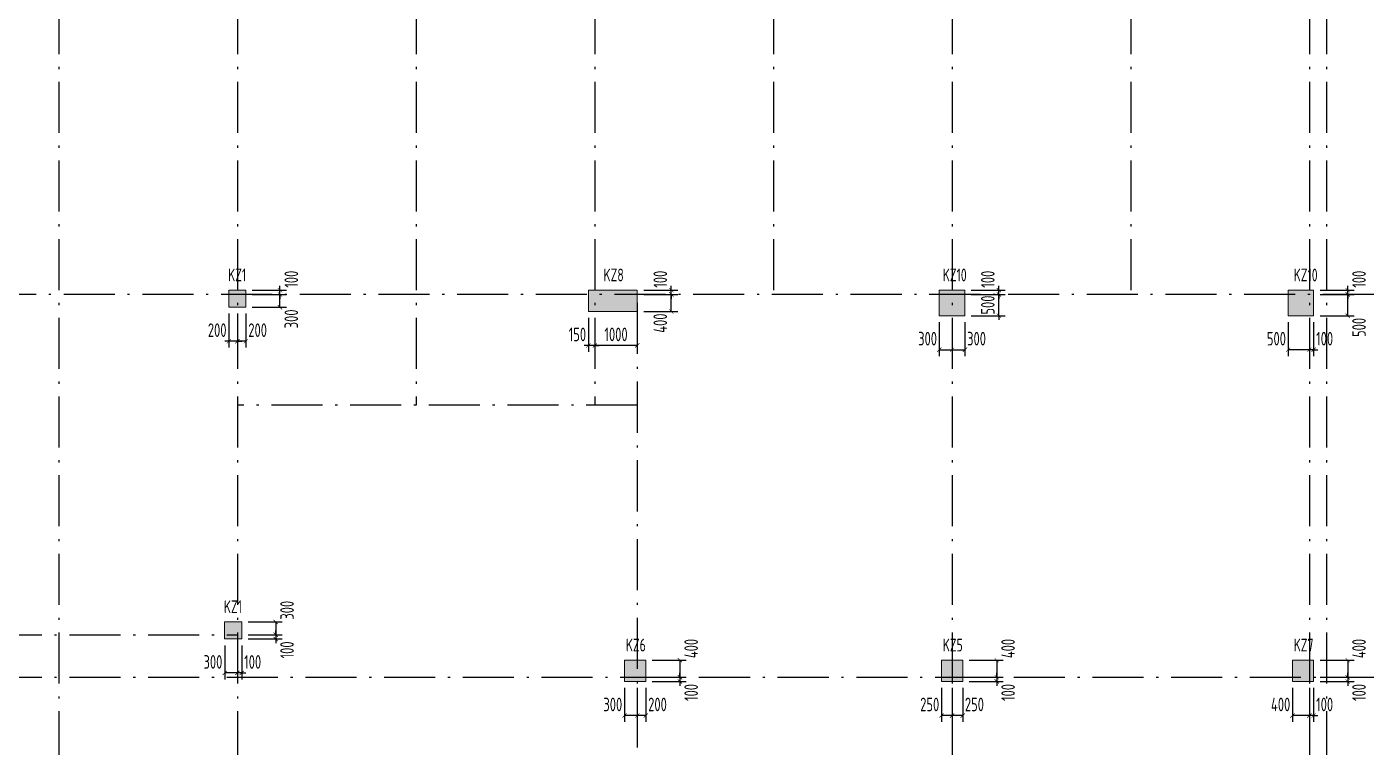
# Model space of a CAD drawing. Extents: x 169490 to 7584583, y -2399407 to 1374371.
# Drawn here: x 1527880 to 1559412, y 819385 to 836321 of the extents above; entities that cross this region are included whole.
import ezdxf

# ---------------------------------------------------------------- set-up
doc = ezdxf.new("R2010")
doc.units = 0
doc.header["$LTSCALE"] = 100
doc.linetypes.add('D3轴线点划线', pattern=[18.5, 12, -3, 0.5, -3])
doc.layers.get('0').update_dxf_attribs({"linetype": 'CONTINUOUS'})
doc.layers.get('DEFPOINTS').update_dxf_attribs({"linetype": 'CONTINUOUS'})
for name, color, linetype in [('C-DOTE', 8, 'D3轴线点划线'), ('S-COLU-DIM', 151, 'CONTINUOUS'), ('S-COLU-HATCH', 251, 'CONTINUOUS'), ('S-COLU-TEXT', 7, 'CONTINUOUS')]:
    doc.layers.add(name, color=color, linetype=linetype)
doc.layers.add('S-COLU-LINE1', color=6, linetype='CONTINUOUS', lineweight=18)
doc.styles.add('TSSD_Dimension', font='Tssdeng.shx', dxfattribs={"width": 0.7, "bigfont": 'tssdchn.shx'})
doc.dimstyles.new('TSSD_100_100$0', dxfattribs={"dimtxt": 320, "dimasz": 100, "dimexe": 150, "dimexo": 150, "dimgap": 100, "dimtad": 1, "dimdec": 0, "dimzin": 0, "dimdsep": 46, "dimtxsty": 'TSSD_Dimension', "dimblk": 'ARCHTICK', "dimcen": 0, "dimclrt": 7, "dimadec": 1, "dimazin": 0, "dimtfac": 1, "dimtdec": 0, "dimtix": 1, "dimtmove": 2, "dimatfit": 3, "dimldrblk": '_TSDBK', "dimfxl": 1, "dimtolj": 1, "dimtzin": 0, "dimarcsym": 0})

# ---------------------------------------------------------------- blocks, each defined once
blk = doc.blocks.new('_ARCHTICK')
at = {"const_width": 0.15}
blk.add_lwpolyline([(-0.5, -0.5), (0.5, 0.5)], dxfattribs=at)
blk = doc.blocks.new('*D1862')
at = {"layer": 'DEFPOINTS', "color": 0, "ltscale": 10, "transparency": 16777216}
for p in [(1541231, 829629), (1542231, 829629), (1541231, 828829)]:
    blk.add_point(p, dxfattribs=at)
at = {"layer": 'S-COLU-DIM', "color": 0, "lineweight": -2, "ltscale": 10, "transparency": 16777216}
for p, q in [((1541231, 829479), (1541231, 828679)), ((1542231, 829479), (1542231, 828679)), ((1542231, 828829), (1541231, 828829))]:
    blk.add_line(p, q, dxfattribs=at)
at = {"layer": 'S-COLU-DIM', "color": 0, "lineweight": -2, "ltscale": 10, "transparency": 16777216, "xscale": 100, "yscale": 100, "zscale": 100, "rotation": 180}
blk.add_blockref('_ARCHTICK', (1541231, 828829), dxfattribs=at)
at = {"layer": 'S-COLU-DIM', "color": 0, "lineweight": -2, "ltscale": 10, "transparency": 16777216, "xscale": 100, "yscale": 100, "zscale": 100}
blk.add_blockref('_ARCHTICK', (1542231, 828829), dxfattribs=at)
at = {"layer": 'S-COLU-DIM', "color": 7, "ltscale": 10, "transparency": 16777216, "insert": (1541731, 829089), "char_height": 320, "attachment_point": 5, "style": 'TSSD_Dimension'}
blk.add_mtext('\\A1;1000', dxfattribs=at)
blk = doc.blocks.new('_TSDBK')
blk.add_line((-1, 0), (0, 0))
at = {"const_width": 0.5}
blk.add_lwpolyline([(-0.7, -0.7), (0.7, 0.7)], dxfattribs=at)
blk = doc.blocks.new('*D1863')
at = {"layer": 'DEFPOINTS', "color": 0, "ltscale": 10, "transparency": 16777216}
for p in [(1541081, 829629), (1541231, 829629), (1541081, 828829)]:
    blk.add_point(p, dxfattribs=at)
at = {"layer": 'S-COLU-DIM', "color": 0, "lineweight": -2, "ltscale": 10, "transparency": 16777216}
for p, q in [((1541081, 829479), (1541081, 828679)), ((1541231, 829479), (1541231, 828679)), ((1541081, 828829), (1540981, 828829)), ((1541231, 828829), (1541081, 828829)), ((1541231, 828829), (1541331, 828829))]:
    blk.add_line(p, q, dxfattribs=at)
at = {"layer": 'S-COLU-DIM', "color": 0, "lineweight": -2, "ltscale": 10, "transparency": 16777216, "xscale": 100, "yscale": 100, "zscale": 100}
blk.add_blockref('_ARCHTICK', (1541081, 828829), dxfattribs=at)
at = {"layer": 'S-COLU-DIM', "color": 0, "lineweight": -2, "ltscale": 10, "transparency": 16777216, "xscale": 100, "yscale": 100, "zscale": 100, "rotation": 180}
blk.add_blockref('_ARCHTICK', (1541231, 828829), dxfattribs=at)
at = {"layer": 'S-COLU-DIM', "color": 7, "ltscale": 10, "transparency": 16777216, "insert": (1540823, 829089), "char_height": 320, "attachment_point": 5, "style": 'TSSD_Dimension'}
blk.add_mtext('\\A1;150', dxfattribs=at)
blk = doc.blocks.new('*D1864')
at = {"layer": 'DEFPOINTS', "color": 0, "ltscale": 10, "transparency": 16777216}
for p in [(1542231, 830029), (1543031, 830029), (1542231, 829629)]:
    blk.add_point(p, dxfattribs=at)
at = {"layer": 'S-COLU-DIM', "color": 0, "lineweight": -2, "ltscale": 10, "transparency": 16777216}
for p, q in [((1542381, 830029), (1543181, 830029)), ((1543031, 829629), (1543031, 830029)), ((1542381, 829629), (1543181, 829629))]:
    blk.add_line(p, q, dxfattribs=at)
at = {"layer": 'S-COLU-DIM', "color": 0, "lineweight": -2, "ltscale": 10, "transparency": 16777216, "xscale": 100, "yscale": 100, "zscale": 100}
for p, rotation in [((1543031, 830029), 90), ((1543031, 829629), 270)]:
    blk.add_blockref('_ARCHTICK', p, dxfattribs=dict(at, rotation=rotation))
at = {"layer": 'S-COLU-DIM', "color": 7, "ltscale": 10, "transparency": 16777216, "insert": (1542771, 829354), "char_height": 320, "attachment_point": 5, "rotation": 90, "style": 'TSSD_Dimension'}
blk.add_mtext('\\A1;400', dxfattribs=at)
blk = doc.blocks.new('*D1865')
at = {"layer": 'DEFPOINTS', "color": 0, "ltscale": 10, "transparency": 16777216}
for p in [(1542231, 830129), (1542231, 830029), (1543031, 830129)]:
    blk.add_point(p, dxfattribs=at)
at = {"layer": 'S-COLU-DIM', "color": 0, "lineweight": -2, "ltscale": 10, "transparency": 16777216}
for p, q in [((1542381, 830129), (1543181, 830129)), ((1542381, 830029), (1543181, 830029)), ((1543031, 830129), (1543031, 830229)), ((1543031, 830029), (1543031, 830129)), ((1543031, 830029), (1543031, 829929))]:
    blk.add_line(p, q, dxfattribs=at)
at = {"layer": 'S-COLU-DIM', "color": 0, "lineweight": -2, "ltscale": 10, "transparency": 16777216, "xscale": 100, "yscale": 100, "zscale": 100}
for p, rotation in [((1543031, 830129), 270), ((1543031, 830029), 90)]:
    blk.add_blockref('_ARCHTICK', p, dxfattribs=dict(at, rotation=rotation))
at = {"layer": 'S-COLU-DIM', "color": 7, "ltscale": 10, "transparency": 16777216, "insert": (1542771, 830387), "char_height": 320, "attachment_point": 5, "rotation": 90, "style": 'TSSD_Dimension'}
blk.add_mtext('\\A1;100', dxfattribs=at)
blk = doc.blocks.new('*D1866')
at = {"layer": 'DEFPOINTS', "color": 0, "ltscale": 10, "transparency": 16777216}
for p in [(1542231, 820929), (1542431, 820929), (1542231, 820129)]:
    blk.add_point(p, dxfattribs=at)
at = {"layer": 'S-COLU-DIM', "color": 0, "lineweight": -2, "ltscale": 10, "transparency": 16777216}
for p, q in [((1542231, 820779), (1542231, 819979)), ((1542431, 820779), (1542431, 819979)), ((1542431, 820129), (1542231, 820129))]:
    blk.add_line(p, q, dxfattribs=at)
at = {"layer": 'S-COLU-DIM', "color": 0, "lineweight": -2, "ltscale": 10, "transparency": 16777216, "xscale": 100, "yscale": 100, "zscale": 100, "rotation": 180}
blk.add_blockref('_ARCHTICK', (1542231, 820129), dxfattribs=at)
at = {"layer": 'S-COLU-DIM', "color": 0, "lineweight": -2, "ltscale": 10, "transparency": 16777216, "xscale": 100, "yscale": 100, "zscale": 100}
blk.add_blockref('_ARCHTICK', (1542431, 820129), dxfattribs=at)
at = {"layer": 'S-COLU-DIM', "color": 7, "ltscale": 10, "transparency": 16777216, "insert": (1542706, 820389), "char_height": 320, "attachment_point": 5, "style": 'TSSD_Dimension'}
blk.add_mtext('\\A1;200', dxfattribs=at)
blk = doc.blocks.new('*D1867')
at = {"layer": 'DEFPOINTS', "color": 0, "ltscale": 10, "transparency": 16777216}
for p in [(1541931, 820929), (1542231, 820929), (1541931, 820129)]:
    blk.add_point(p, dxfattribs=at)
at = {"layer": 'S-COLU-DIM', "color": 0, "lineweight": -2, "ltscale": 10, "transparency": 16777216}
for p, q in [((1541931, 820779), (1541931, 819979)), ((1542231, 820779), (1542231, 819979)), ((1542231, 820129), (1541931, 820129))]:
    blk.add_line(p, q, dxfattribs=at)
at = {"layer": 'S-COLU-DIM', "color": 0, "lineweight": -2, "ltscale": 10, "transparency": 16777216, "xscale": 100, "yscale": 100, "zscale": 100, "rotation": 180}
blk.add_blockref('_ARCHTICK', (1541931, 820129), dxfattribs=at)
at = {"layer": 'S-COLU-DIM', "color": 0, "lineweight": -2, "ltscale": 10, "transparency": 16777216, "xscale": 100, "yscale": 100, "zscale": 100}
blk.add_blockref('_ARCHTICK', (1542231, 820129), dxfattribs=at)
at = {"layer": 'S-COLU-DIM', "color": 7, "ltscale": 10, "transparency": 16777216, "insert": (1541655, 820389), "char_height": 320, "attachment_point": 5, "style": 'TSSD_Dimension'}
blk.add_mtext('\\A1;300', dxfattribs=at)
blk = doc.blocks.new('*D1868')
at = {"layer": 'DEFPOINTS', "color": 0, "ltscale": 10, "transparency": 16777216}
for p in [(1542431, 821429), (1542431, 821029), (1543231, 821029)]:
    blk.add_point(p, dxfattribs=at)
at = {"layer": 'S-COLU-DIM', "color": 0, "lineweight": -2, "ltscale": 10, "transparency": 16777216}
for p, q in [((1542581, 821429), (1543381, 821429)), ((1543231, 821429), (1543231, 821029)), ((1542581, 821029), (1543381, 821029))]:
    blk.add_line(p, q, dxfattribs=at)
at = {"layer": 'S-COLU-DIM', "color": 0, "lineweight": -2, "ltscale": 10, "transparency": 16777216, "xscale": 100, "yscale": 100, "zscale": 100}
for p, rotation in [((1543231, 821429), 90), ((1543231, 821029), 270)]:
    blk.add_blockref('_ARCHTICK', p, dxfattribs=dict(at, rotation=rotation))
at = {"layer": 'S-COLU-DIM', "color": 7, "ltscale": 10, "transparency": 16777216, "insert": (1543497, 821704), "char_height": 320, "attachment_point": 5, "rotation": 90, "style": 'TSSD_Dimension'}
blk.add_mtext('\\A1;400', dxfattribs=at)
blk = doc.blocks.new('*D1869')
at = {"layer": 'DEFPOINTS', "color": 0, "ltscale": 10, "transparency": 16777216}
for p in [(1542431, 821029), (1542431, 820929), (1543231, 820929)]:
    blk.add_point(p, dxfattribs=at)
at = {"layer": 'S-COLU-DIM', "color": 0, "lineweight": -2, "ltscale": 10, "transparency": 16777216}
for p, q in [((1543231, 821029), (1543231, 821129)), ((1542581, 821029), (1543381, 821029)), ((1542581, 820929), (1543381, 820929)), ((1543231, 821029), (1543231, 820929)), ((1543231, 820929), (1543231, 820829))]:
    blk.add_line(p, q, dxfattribs=at)
at = {"layer": 'S-COLU-DIM', "color": 0, "lineweight": -2, "ltscale": 10, "transparency": 16777216, "xscale": 100, "yscale": 100, "zscale": 100}
for p, rotation in [((1543231, 821029), 270), ((1543231, 820929), 90)]:
    blk.add_blockref('_ARCHTICK', p, dxfattribs=dict(at, rotation=rotation))
at = {"layer": 'S-COLU-DIM', "color": 7, "ltscale": 10, "transparency": 16777216, "insert": (1543497, 820671), "char_height": 320, "attachment_point": 5, "rotation": 90, "style": 'TSSD_Dimension'}
blk.add_mtext('\\A1;100', dxfattribs=at)
blk = doc.blocks.new('*D1870')
at = {"layer": 'DEFPOINTS', "color": 0, "ltscale": 10, "transparency": 16777216}
for p in [(1558031, 820929), (1558131, 820929), (1558031, 820129)]:
    blk.add_point(p, dxfattribs=at)
at = {"layer": 'S-COLU-DIM', "color": 0, "lineweight": -2, "ltscale": 10, "transparency": 16777216}
for p, q in [((1558031, 820779), (1558031, 819979)), ((1558131, 820779), (1558131, 819979)), ((1558031, 820129), (1557931, 820129)), ((1558131, 820129), (1558031, 820129)), ((1558131, 820129), (1558231, 820129))]:
    blk.add_line(p, q, dxfattribs=at)
at = {"layer": 'S-COLU-DIM', "color": 0, "lineweight": -2, "ltscale": 10, "transparency": 16777216, "xscale": 100, "yscale": 100, "zscale": 100}
blk.add_blockref('_ARCHTICK', (1558031, 820129), dxfattribs=at)
at = {"layer": 'S-COLU-DIM', "color": 0, "lineweight": -2, "ltscale": 10, "transparency": 16777216, "xscale": 100, "yscale": 100, "zscale": 100, "rotation": 180}
blk.add_blockref('_ARCHTICK', (1558131, 820129), dxfattribs=at)
at = {"layer": 'S-COLU-DIM', "color": 7, "ltscale": 10, "transparency": 16777216, "insert": (1558389, 820389), "char_height": 320, "attachment_point": 5, "style": 'TSSD_Dimension'}
blk.add_mtext('\\A1;100', dxfattribs=at)
blk = doc.blocks.new('*D1871')
at = {"layer": 'DEFPOINTS', "color": 0, "ltscale": 10, "transparency": 16777216}
for p in [(1557631, 820929), (1558031, 820929), (1557631, 820129)]:
    blk.add_point(p, dxfattribs=at)
at = {"layer": 'S-COLU-DIM', "color": 0, "lineweight": -2, "ltscale": 10, "transparency": 16777216}
for p, q in [((1557631, 820779), (1557631, 819979)), ((1558031, 820779), (1558031, 819979)), ((1558031, 820129), (1557631, 820129))]:
    blk.add_line(p, q, dxfattribs=at)
at = {"layer": 'S-COLU-DIM', "color": 0, "lineweight": -2, "ltscale": 10, "transparency": 16777216, "xscale": 100, "yscale": 100, "zscale": 100, "rotation": 180}
blk.add_blockref('_ARCHTICK', (1557631, 820129), dxfattribs=at)
at = {"layer": 'S-COLU-DIM', "color": 0, "lineweight": -2, "ltscale": 10, "transparency": 16777216, "xscale": 100, "yscale": 100, "zscale": 100}
blk.add_blockref('_ARCHTICK', (1558031, 820129), dxfattribs=at)
at = {"layer": 'S-COLU-DIM', "color": 7, "ltscale": 10, "transparency": 16777216, "insert": (1557355, 820389), "char_height": 320, "attachment_point": 5, "style": 'TSSD_Dimension'}
blk.add_mtext('\\A1;400', dxfattribs=at)
blk = doc.blocks.new('*D1872')
at = {"layer": 'DEFPOINTS', "color": 0, "ltscale": 10, "transparency": 16777216}
for p in [(1558131, 821429), (1558131, 821029), (1558931, 821029)]:
    blk.add_point(p, dxfattribs=at)
at = {"layer": 'S-COLU-DIM', "color": 0, "lineweight": -2, "ltscale": 10, "transparency": 16777216}
for p, q in [((1558281, 821429), (1559081, 821429)), ((1558931, 821429), (1558931, 821029)), ((1558281, 821029), (1559081, 821029))]:
    blk.add_line(p, q, dxfattribs=at)
at = {"layer": 'S-COLU-DIM', "color": 0, "lineweight": -2, "ltscale": 10, "transparency": 16777216, "xscale": 100, "yscale": 100, "zscale": 100}
for p, rotation in [((1558931, 821429), 90), ((1558931, 821029), 270)]:
    blk.add_blockref('_ARCHTICK', p, dxfattribs=dict(at, rotation=rotation))
at = {"layer": 'S-COLU-DIM', "color": 7, "ltscale": 10, "transparency": 16777216, "insert": (1559197, 821704), "char_height": 320, "attachment_point": 5, "rotation": 90, "style": 'TSSD_Dimension'}
blk.add_mtext('\\A1;400', dxfattribs=at)
blk = doc.blocks.new('*D1873')
at = {"layer": 'DEFPOINTS', "color": 0, "ltscale": 10, "transparency": 16777216}
for p in [(1558131, 821029), (1558131, 820929), (1558931, 820929)]:
    blk.add_point(p, dxfattribs=at)
at = {"layer": 'S-COLU-DIM', "color": 0, "lineweight": -2, "ltscale": 10, "transparency": 16777216}
for p, q in [((1558931, 821029), (1558931, 821129)), ((1558281, 821029), (1559081, 821029)), ((1558281, 820929), (1559081, 820929)), ((1558931, 821029), (1558931, 820929)), ((1558931, 820929), (1558931, 820829))]:
    blk.add_line(p, q, dxfattribs=at)
at = {"layer": 'S-COLU-DIM', "color": 0, "lineweight": -2, "ltscale": 10, "transparency": 16777216, "xscale": 100, "yscale": 100, "zscale": 100}
for p, rotation in [((1558931, 821029), 270), ((1558931, 820929), 90)]:
    blk.add_blockref('_ARCHTICK', p, dxfattribs=dict(at, rotation=rotation))
at = {"layer": 'S-COLU-DIM', "color": 7, "ltscale": 10, "transparency": 16777216, "insert": (1559197, 820671), "char_height": 320, "attachment_point": 5, "rotation": 90, "style": 'TSSD_Dimension'}
blk.add_mtext('\\A1;100', dxfattribs=at)
blk = doc.blocks.new('*D1874')
at = {"layer": 'DEFPOINTS', "color": 0, "ltscale": 10, "transparency": 16777216}
for p in [(1549631, 820929), (1549881, 820929), (1549631, 820129)]:
    blk.add_point(p, dxfattribs=at)
at = {"layer": 'S-COLU-DIM', "color": 0, "lineweight": -2, "ltscale": 10, "transparency": 16777216}
for p, q in [((1549631, 820779), (1549631, 819979)), ((1549881, 820779), (1549881, 819979)), ((1549881, 820129), (1549631, 820129))]:
    blk.add_line(p, q, dxfattribs=at)
at = {"layer": 'S-COLU-DIM', "color": 0, "lineweight": -2, "ltscale": 10, "transparency": 16777216, "xscale": 100, "yscale": 100, "zscale": 100, "rotation": 180}
blk.add_blockref('_ARCHTICK', (1549631, 820129), dxfattribs=at)
at = {"layer": 'S-COLU-DIM', "color": 0, "lineweight": -2, "ltscale": 10, "transparency": 16777216, "xscale": 100, "yscale": 100, "zscale": 100}
blk.add_blockref('_ARCHTICK', (1549881, 820129), dxfattribs=at)
at = {"layer": 'S-COLU-DIM', "color": 7, "ltscale": 10, "transparency": 16777216, "insert": (1550156, 820389), "char_height": 320, "attachment_point": 5, "style": 'TSSD_Dimension'}
blk.add_mtext('\\A1;250', dxfattribs=at)
blk = doc.blocks.new('*D1875')
at = {"layer": 'DEFPOINTS', "color": 0, "ltscale": 10, "transparency": 16777216}
for p in [(1549381, 820929), (1549631, 820929), (1549381, 820129)]:
    blk.add_point(p, dxfattribs=at)
at = {"layer": 'S-COLU-DIM', "color": 0, "lineweight": -2, "ltscale": 10, "transparency": 16777216}
for p, q in [((1549381, 820779), (1549381, 819979)), ((1549631, 820779), (1549631, 819979)), ((1549631, 820129), (1549381, 820129))]:
    blk.add_line(p, q, dxfattribs=at)
at = {"layer": 'S-COLU-DIM', "color": 0, "lineweight": -2, "ltscale": 10, "transparency": 16777216, "xscale": 100, "yscale": 100, "zscale": 100, "rotation": 180}
blk.add_blockref('_ARCHTICK', (1549381, 820129), dxfattribs=at)
at = {"layer": 'S-COLU-DIM', "color": 0, "lineweight": -2, "ltscale": 10, "transparency": 16777216, "xscale": 100, "yscale": 100, "zscale": 100}
blk.add_blockref('_ARCHTICK', (1549631, 820129), dxfattribs=at)
at = {"layer": 'S-COLU-DIM', "color": 7, "ltscale": 10, "transparency": 16777216, "insert": (1549105, 820389), "char_height": 320, "attachment_point": 5, "style": 'TSSD_Dimension'}
blk.add_mtext('\\A1;250', dxfattribs=at)
blk = doc.blocks.new('*D1876')
at = {"layer": 'DEFPOINTS', "color": 0, "ltscale": 10, "transparency": 16777216}
for p in [(1549881, 821429), (1549881, 821029), (1550681, 821029)]:
    blk.add_point(p, dxfattribs=at)
at = {"layer": 'S-COLU-DIM', "color": 0, "lineweight": -2, "ltscale": 10, "transparency": 16777216}
for p, q in [((1550031, 821429), (1550831, 821429)), ((1550681, 821429), (1550681, 821029)), ((1550031, 821029), (1550831, 821029))]:
    blk.add_line(p, q, dxfattribs=at)
at = {"layer": 'S-COLU-DIM', "color": 0, "lineweight": -2, "ltscale": 10, "transparency": 16777216, "xscale": 100, "yscale": 100, "zscale": 100}
for p, rotation in [((1550681, 821429), 90), ((1550681, 821029), 270)]:
    blk.add_blockref('_ARCHTICK', p, dxfattribs=dict(at, rotation=rotation))
at = {"layer": 'S-COLU-DIM', "color": 7, "ltscale": 10, "transparency": 16777216, "insert": (1550947, 821704), "char_height": 320, "attachment_point": 5, "rotation": 90, "style": 'TSSD_Dimension'}
blk.add_mtext('\\A1;400', dxfattribs=at)
blk = doc.blocks.new('*D1877')
at = {"layer": 'DEFPOINTS', "color": 0, "ltscale": 10, "transparency": 16777216}
for p in [(1549881, 821029), (1549881, 820929), (1550681, 820929)]:
    blk.add_point(p, dxfattribs=at)
at = {"layer": 'S-COLU-DIM', "color": 0, "lineweight": -2, "ltscale": 10, "transparency": 16777216}
for p, q in [((1550681, 821029), (1550681, 821129)), ((1550031, 821029), (1550831, 821029)), ((1550031, 820929), (1550831, 820929)), ((1550681, 821029), (1550681, 820929)), ((1550681, 820929), (1550681, 820829))]:
    blk.add_line(p, q, dxfattribs=at)
at = {"layer": 'S-COLU-DIM', "color": 0, "lineweight": -2, "ltscale": 10, "transparency": 16777216, "xscale": 100, "yscale": 100, "zscale": 100}
for p, rotation in [((1550681, 821029), 270), ((1550681, 820929), 90)]:
    blk.add_blockref('_ARCHTICK', p, dxfattribs=dict(at, rotation=rotation))
at = {"layer": 'S-COLU-DIM', "color": 7, "ltscale": 10, "transparency": 16777216, "insert": (1550947, 820671), "char_height": 320, "attachment_point": 5, "rotation": 90, "style": 'TSSD_Dimension'}
blk.add_mtext('\\A1;100', dxfattribs=at)
blk = doc.blocks.new('*D1910')
at = {"layer": 'DEFPOINTS', "color": 0, "ltscale": 10, "transparency": 16777216}
for p in [(1532831, 821929), (1532931, 821929), (1532831, 821129)]:
    blk.add_point(p, dxfattribs=at)
at = {"layer": 'S-COLU-DIM', "color": 0, "lineweight": -2, "ltscale": 10, "transparency": 16777216}
for p, q in [((1532831, 821779), (1532831, 820979)), ((1532931, 821779), (1532931, 820979)), ((1532831, 821129), (1532731, 821129)), ((1532931, 821129), (1532831, 821129)), ((1532931, 821129), (1533031, 821129))]:
    blk.add_line(p, q, dxfattribs=at)
at = {"layer": 'S-COLU-DIM', "color": 0, "lineweight": -2, "ltscale": 10, "transparency": 16777216, "xscale": 100, "yscale": 100, "zscale": 100}
blk.add_blockref('_ARCHTICK', (1532831, 821129), dxfattribs=at)
at = {"layer": 'S-COLU-DIM', "color": 0, "lineweight": -2, "ltscale": 10, "transparency": 16777216, "xscale": 100, "yscale": 100, "zscale": 100, "rotation": 180}
blk.add_blockref('_ARCHTICK', (1532931, 821129), dxfattribs=at)
at = {"layer": 'S-COLU-DIM', "color": 7, "ltscale": 10, "transparency": 16777216, "insert": (1533189, 821389), "char_height": 320, "attachment_point": 5, "style": 'TSSD_Dimension'}
blk.add_mtext('\\A1;100', dxfattribs=at)
blk = doc.blocks.new('*D1911')
at = {"layer": 'DEFPOINTS', "color": 0, "ltscale": 10, "transparency": 16777216}
for p in [(1532531, 821929), (1532831, 821929), (1532531, 821129)]:
    blk.add_point(p, dxfattribs=at)
at = {"layer": 'S-COLU-DIM', "color": 0, "lineweight": -2, "ltscale": 10, "transparency": 16777216}
for p, q in [((1532531, 821779), (1532531, 820979)), ((1532831, 821779), (1532831, 820979)), ((1532831, 821129), (1532531, 821129))]:
    blk.add_line(p, q, dxfattribs=at)
at = {"layer": 'S-COLU-DIM', "color": 0, "lineweight": -2, "ltscale": 10, "transparency": 16777216, "xscale": 100, "yscale": 100, "zscale": 100, "rotation": 180}
blk.add_blockref('_ARCHTICK', (1532531, 821129), dxfattribs=at)
at = {"layer": 'S-COLU-DIM', "color": 0, "lineweight": -2, "ltscale": 10, "transparency": 16777216, "xscale": 100, "yscale": 100, "zscale": 100}
blk.add_blockref('_ARCHTICK', (1532831, 821129), dxfattribs=at)
at = {"layer": 'S-COLU-DIM', "color": 7, "ltscale": 10, "transparency": 16777216, "insert": (1532255, 821389), "char_height": 320, "attachment_point": 5, "style": 'TSSD_Dimension'}
blk.add_mtext('\\A1;300', dxfattribs=at)
blk = doc.blocks.new('*D1912')
at = {"layer": 'DEFPOINTS', "color": 0, "ltscale": 10, "transparency": 16777216}
for p in [(1532931, 822329), (1532931, 822029), (1533731, 822029)]:
    blk.add_point(p, dxfattribs=at)
at = {"layer": 'S-COLU-DIM', "color": 0, "lineweight": -2, "ltscale": 10, "transparency": 16777216}
for p, q in [((1533081, 822329), (1533881, 822329)), ((1533731, 822329), (1533731, 822029)), ((1533081, 822029), (1533881, 822029))]:
    blk.add_line(p, q, dxfattribs=at)
at = {"layer": 'S-COLU-DIM', "color": 0, "lineweight": -2, "ltscale": 10, "transparency": 16777216, "xscale": 100, "yscale": 100, "zscale": 100}
for p, rotation in [((1533731, 822329), 90), ((1533731, 822029), 270)]:
    blk.add_blockref('_ARCHTICK', p, dxfattribs=dict(at, rotation=rotation))
at = {"layer": 'S-COLU-DIM', "color": 7, "ltscale": 10, "transparency": 16777216, "insert": (1533997, 822604), "char_height": 320, "attachment_point": 5, "rotation": 90, "style": 'TSSD_Dimension'}
blk.add_mtext('\\A1;300', dxfattribs=at)
blk = doc.blocks.new('*D1913')
at = {"layer": 'DEFPOINTS', "color": 0, "ltscale": 10, "transparency": 16777216}
for p in [(1532931, 822029), (1532931, 821929), (1533731, 821929)]:
    blk.add_point(p, dxfattribs=at)
at = {"layer": 'S-COLU-DIM', "color": 0, "lineweight": -2, "ltscale": 10, "transparency": 16777216}
for p, q in [((1533731, 822029), (1533731, 822129)), ((1533081, 822029), (1533881, 822029)), ((1533081, 821929), (1533881, 821929)), ((1533731, 822029), (1533731, 821929)), ((1533731, 821929), (1533731, 821829))]:
    blk.add_line(p, q, dxfattribs=at)
at = {"layer": 'S-COLU-DIM', "color": 0, "lineweight": -2, "ltscale": 10, "transparency": 16777216, "xscale": 100, "yscale": 100, "zscale": 100}
for p, rotation in [((1533731, 822029), 270), ((1533731, 821929), 90)]:
    blk.add_blockref('_ARCHTICK', p, dxfattribs=dict(at, rotation=rotation))
at = {"layer": 'S-COLU-DIM', "color": 7, "ltscale": 10, "transparency": 16777216, "insert": (1533997, 821671), "char_height": 320, "attachment_point": 5, "rotation": 90, "style": 'TSSD_Dimension'}
blk.add_mtext('\\A1;100', dxfattribs=at)
blk = doc.blocks.new('*D1930')
at = {"layer": 'DEFPOINTS', "color": 0, "ltscale": 10, "transparency": 16777216}
for p in [(1532831, 829729), (1533031, 829729), (1532831, 828929)]:
    blk.add_point(p, dxfattribs=at)
at = {"layer": 'S-COLU-DIM', "color": 0, "lineweight": -2, "ltscale": 10, "transparency": 16777216}
for p, q in [((1532831, 829579), (1532831, 828779)), ((1533031, 829579), (1533031, 828779)), ((1533031, 828929), (1532831, 828929))]:
    blk.add_line(p, q, dxfattribs=at)
at = {"layer": 'S-COLU-DIM', "color": 0, "lineweight": -2, "ltscale": 10, "transparency": 16777216, "xscale": 100, "yscale": 100, "zscale": 100, "rotation": 180}
blk.add_blockref('_ARCHTICK', (1532831, 828929), dxfattribs=at)
at = {"layer": 'S-COLU-DIM', "color": 0, "lineweight": -2, "ltscale": 10, "transparency": 16777216, "xscale": 100, "yscale": 100, "zscale": 100}
blk.add_blockref('_ARCHTICK', (1533031, 828929), dxfattribs=at)
at = {"layer": 'S-COLU-DIM', "color": 7, "ltscale": 10, "transparency": 16777216, "insert": (1533306, 829189), "char_height": 320, "attachment_point": 5, "style": 'TSSD_Dimension'}
blk.add_mtext('\\A1;200', dxfattribs=at)
blk = doc.blocks.new('*D1931')
at = {"layer": 'DEFPOINTS', "color": 0, "ltscale": 10, "transparency": 16777216}
for p in [(1532631, 829729), (1532831, 829729), (1532631, 828929)]:
    blk.add_point(p, dxfattribs=at)
at = {"layer": 'S-COLU-DIM', "color": 0, "lineweight": -2, "ltscale": 10, "transparency": 16777216}
for p, q in [((1532631, 829579), (1532631, 828779)), ((1532831, 829579), (1532831, 828779)), ((1532631, 828929), (1532531, 828929)), ((1532831, 828929), (1532631, 828929)), ((1532831, 828929), (1532931, 828929))]:
    blk.add_line(p, q, dxfattribs=at)
at = {"layer": 'S-COLU-DIM', "color": 0, "lineweight": -2, "ltscale": 10, "transparency": 16777216, "xscale": 100, "yscale": 100, "zscale": 100}
blk.add_blockref('_ARCHTICK', (1532631, 828929), dxfattribs=at)
at = {"layer": 'S-COLU-DIM', "color": 0, "lineweight": -2, "ltscale": 10, "transparency": 16777216, "xscale": 100, "yscale": 100, "zscale": 100, "rotation": 180}
blk.add_blockref('_ARCHTICK', (1532831, 828929), dxfattribs=at)
at = {"layer": 'S-COLU-DIM', "color": 7, "ltscale": 10, "transparency": 16777216, "insert": (1532355, 829189), "char_height": 320, "attachment_point": 5, "style": 'TSSD_Dimension'}
blk.add_mtext('\\A1;200', dxfattribs=at)
blk = doc.blocks.new('*D1932')
at = {"layer": 'DEFPOINTS', "color": 0, "ltscale": 10, "transparency": 16777216}
for p in [(1533031, 830029), (1533831, 830029), (1533031, 829729)]:
    blk.add_point(p, dxfattribs=at)
at = {"layer": 'S-COLU-DIM', "color": 0, "lineweight": -2, "ltscale": 10, "transparency": 16777216}
for p, q in [((1533181, 830029), (1533981, 830029)), ((1533831, 829729), (1533831, 830029)), ((1533181, 829729), (1533981, 829729))]:
    blk.add_line(p, q, dxfattribs=at)
at = {"layer": 'S-COLU-DIM', "color": 0, "lineweight": -2, "ltscale": 10, "transparency": 16777216, "xscale": 100, "yscale": 100, "zscale": 100}
for p, rotation in [((1533831, 830029), 90), ((1533831, 829729), 270)]:
    blk.add_blockref('_ARCHTICK', p, dxfattribs=dict(at, rotation=rotation))
at = {"layer": 'S-COLU-DIM', "color": 7, "ltscale": 10, "transparency": 16777216, "insert": (1534097, 829454), "char_height": 320, "attachment_point": 5, "rotation": 90, "style": 'TSSD_Dimension'}
blk.add_mtext('\\A1;300', dxfattribs=at)
blk = doc.blocks.new('*D1933')
at = {"layer": 'DEFPOINTS', "color": 0, "ltscale": 10, "transparency": 16777216}
for p in [(1533031, 830129), (1533031, 830029), (1533831, 830129)]:
    blk.add_point(p, dxfattribs=at)
at = {"layer": 'S-COLU-DIM', "color": 0, "lineweight": -2, "ltscale": 10, "transparency": 16777216}
for p, q in [((1533181, 830129), (1533981, 830129)), ((1533181, 830029), (1533981, 830029)), ((1533831, 830129), (1533831, 830229)), ((1533831, 830029), (1533831, 830129)), ((1533831, 830029), (1533831, 829929))]:
    blk.add_line(p, q, dxfattribs=at)
at = {"layer": 'S-COLU-DIM', "color": 0, "lineweight": -2, "ltscale": 10, "transparency": 16777216, "xscale": 100, "yscale": 100, "zscale": 100}
for p, rotation in [((1533831, 830129), 270), ((1533831, 830029), 90)]:
    blk.add_blockref('_ARCHTICK', p, dxfattribs=dict(at, rotation=rotation))
at = {"layer": 'S-COLU-DIM', "color": 7, "ltscale": 10, "transparency": 16777216, "insert": (1534097, 830387), "char_height": 320, "attachment_point": 5, "rotation": 90, "style": 'TSSD_Dimension'}
blk.add_mtext('\\A1;100', dxfattribs=at)
blk = doc.blocks.new('*D1934')
at = {"layer": 'DEFPOINTS', "color": 0, "ltscale": 10, "transparency": 16777216}
for p in [(1558031, 829529), (1558131, 829529), (1558031, 828729)]:
    blk.add_point(p, dxfattribs=at)
at = {"layer": 'S-COLU-DIM', "color": 0, "lineweight": -2, "ltscale": 10, "transparency": 16777216}
for p, q in [((1558031, 829379), (1558031, 828579)), ((1558131, 829379), (1558131, 828579)), ((1558031, 828729), (1557931, 828729)), ((1558131, 828729), (1558031, 828729)), ((1558131, 828729), (1558231, 828729))]:
    blk.add_line(p, q, dxfattribs=at)
at = {"layer": 'S-COLU-DIM', "color": 0, "lineweight": -2, "ltscale": 10, "transparency": 16777216, "xscale": 100, "yscale": 100, "zscale": 100}
blk.add_blockref('_ARCHTICK', (1558031, 828729), dxfattribs=at)
at = {"layer": 'S-COLU-DIM', "color": 0, "lineweight": -2, "ltscale": 10, "transparency": 16777216, "xscale": 100, "yscale": 100, "zscale": 100, "rotation": 180}
blk.add_blockref('_ARCHTICK', (1558131, 828729), dxfattribs=at)
at = {"layer": 'S-COLU-DIM', "color": 7, "ltscale": 10, "transparency": 16777216, "insert": (1558389, 828989), "char_height": 320, "attachment_point": 5, "style": 'TSSD_Dimension'}
blk.add_mtext('\\A1;100', dxfattribs=at)
blk = doc.blocks.new('*D1935')
at = {"layer": 'DEFPOINTS', "color": 0, "ltscale": 10, "transparency": 16777216}
for p in [(1557531, 829529), (1558031, 829529), (1557531, 828729)]:
    blk.add_point(p, dxfattribs=at)
at = {"layer": 'S-COLU-DIM', "color": 0, "lineweight": -2, "ltscale": 10, "transparency": 16777216}
for p, q in [((1557531, 829379), (1557531, 828579)), ((1558031, 829379), (1558031, 828579)), ((1558031, 828729), (1557531, 828729))]:
    blk.add_line(p, q, dxfattribs=at)
at = {"layer": 'S-COLU-DIM', "color": 0, "lineweight": -2, "ltscale": 10, "transparency": 16777216, "xscale": 100, "yscale": 100, "zscale": 100, "rotation": 180}
blk.add_blockref('_ARCHTICK', (1557531, 828729), dxfattribs=at)
at = {"layer": 'S-COLU-DIM', "color": 0, "lineweight": -2, "ltscale": 10, "transparency": 16777216, "xscale": 100, "yscale": 100, "zscale": 100}
blk.add_blockref('_ARCHTICK', (1558031, 828729), dxfattribs=at)
at = {"layer": 'S-COLU-DIM', "color": 7, "ltscale": 10, "transparency": 16777216, "insert": (1557255, 828989), "char_height": 320, "attachment_point": 5, "style": 'TSSD_Dimension'}
blk.add_mtext('\\A1;500', dxfattribs=at)
blk = doc.blocks.new('*D1936')
at = {"layer": 'DEFPOINTS', "color": 0, "ltscale": 10, "transparency": 16777216}
for p in [(1558131, 830029), (1558931, 830029), (1558131, 829529)]:
    blk.add_point(p, dxfattribs=at)
at = {"layer": 'S-COLU-DIM', "color": 0, "lineweight": -2, "ltscale": 10, "transparency": 16777216}
for p, q in [((1558281, 830029), (1559081, 830029)), ((1558931, 829529), (1558931, 830029)), ((1558281, 829529), (1559081, 829529))]:
    blk.add_line(p, q, dxfattribs=at)
at = {"layer": 'S-COLU-DIM', "color": 0, "lineweight": -2, "ltscale": 10, "transparency": 16777216, "xscale": 100, "yscale": 100, "zscale": 100}
for p, rotation in [((1558931, 830029), 90), ((1558931, 829529), 270)]:
    blk.add_blockref('_ARCHTICK', p, dxfattribs=dict(at, rotation=rotation))
at = {"layer": 'S-COLU-DIM', "color": 7, "ltscale": 10, "transparency": 16777216, "insert": (1559197, 829254), "char_height": 320, "attachment_point": 5, "rotation": 90, "style": 'TSSD_Dimension'}
blk.add_mtext('\\A1;500', dxfattribs=at)
blk = doc.blocks.new('*D1937')
at = {"layer": 'DEFPOINTS', "color": 0, "ltscale": 10, "transparency": 16777216}
for p in [(1558131, 830129), (1558131, 830029), (1558931, 830129)]:
    blk.add_point(p, dxfattribs=at)
at = {"layer": 'S-COLU-DIM', "color": 0, "lineweight": -2, "ltscale": 10, "transparency": 16777216}
for p, q in [((1558281, 830129), (1559081, 830129)), ((1558281, 830029), (1559081, 830029)), ((1558931, 830129), (1558931, 830229)), ((1558931, 830029), (1558931, 830129)), ((1558931, 830029), (1558931, 829929))]:
    blk.add_line(p, q, dxfattribs=at)
at = {"layer": 'S-COLU-DIM', "color": 0, "lineweight": -2, "ltscale": 10, "transparency": 16777216, "xscale": 100, "yscale": 100, "zscale": 100}
for p, rotation in [((1558931, 830129), 270), ((1558931, 830029), 90)]:
    blk.add_blockref('_ARCHTICK', p, dxfattribs=dict(at, rotation=rotation))
at = {"layer": 'S-COLU-DIM', "color": 7, "ltscale": 10, "transparency": 16777216, "insert": (1559197, 830387), "char_height": 320, "attachment_point": 5, "rotation": 90, "style": 'TSSD_Dimension'}
blk.add_mtext('\\A1;100', dxfattribs=at)
blk = doc.blocks.new('*D1938')
at = {"layer": 'DEFPOINTS', "color": 0, "ltscale": 10, "transparency": 16777216}
for p in [(1549631, 829529), (1549931, 829529), (1549931, 828729)]:
    blk.add_point(p, dxfattribs=at)
at = {"layer": 'S-COLU-DIM', "color": 0, "lineweight": -2, "ltscale": 10, "transparency": 16777216}
for p, q in [((1549631, 829379), (1549631, 828579)), ((1549931, 829379), (1549931, 828579)), ((1549631, 828729), (1549931, 828729))]:
    blk.add_line(p, q, dxfattribs=at)
at = {"layer": 'S-COLU-DIM', "color": 0, "lineweight": -2, "ltscale": 10, "transparency": 16777216, "xscale": 100, "yscale": 100, "zscale": 100, "rotation": 180}
blk.add_blockref('_ARCHTICK', (1549631, 828729), dxfattribs=at)
at = {"layer": 'S-COLU-DIM', "color": 0, "lineweight": -2, "ltscale": 10, "transparency": 16777216, "xscale": 100, "yscale": 100, "zscale": 100}
blk.add_blockref('_ARCHTICK', (1549931, 828729), dxfattribs=at)
at = {"layer": 'S-COLU-DIM', "color": 7, "ltscale": 10, "transparency": 16777216, "insert": (1550206, 828989), "char_height": 320, "attachment_point": 5, "style": 'TSSD_Dimension'}
blk.add_mtext('\\A1;300', dxfattribs=at)
blk = doc.blocks.new('*D1939')
at = {"layer": 'DEFPOINTS', "color": 0, "ltscale": 10, "transparency": 16777216}
for p in [(1549931, 830029), (1550731, 830029), (1549931, 829529)]:
    blk.add_point(p, dxfattribs=at)
at = {"layer": 'S-COLU-DIM', "color": 0, "lineweight": -2, "ltscale": 10, "transparency": 16777216}
for p, q in [((1550081, 830029), (1550881, 830029)), ((1550731, 830029), (1550731, 830129)), ((1550731, 829529), (1550731, 830029)), ((1550081, 829529), (1550881, 829529)), ((1550731, 829529), (1550731, 829429))]:
    blk.add_line(p, q, dxfattribs=at)
at = {"layer": 'S-COLU-DIM', "color": 0, "lineweight": -2, "ltscale": 10, "transparency": 16777216, "xscale": 100, "yscale": 100, "zscale": 100}
for p, rotation in [((1550731, 830029), 270), ((1550731, 829529), 90)]:
    blk.add_blockref('_ARCHTICK', p, dxfattribs=dict(at, rotation=rotation))
at = {"layer": 'S-COLU-DIM', "color": 7, "ltscale": 10, "transparency": 16777216, "insert": (1550471, 829779), "char_height": 320, "attachment_point": 5, "rotation": 90, "style": 'TSSD_Dimension'}
blk.add_mtext('\\A1;500', dxfattribs=at)
blk = doc.blocks.new('*D9224')
at = {"layer": 'DEFPOINTS', "color": 0, "ltscale": 10, "transparency": 16777216}
for p in [(1549331, 829529), (1549631, 829529), (1549631, 828729)]:
    blk.add_point(p, dxfattribs=at)
at = {"layer": 'S-COLU-DIM', "color": 0, "lineweight": -2, "ltscale": 10, "transparency": 16777216}
for p, q in [((1549331, 829379), (1549331, 828579)), ((1549631, 829379), (1549631, 828579)), ((1549331, 828729), (1549631, 828729))]:
    blk.add_line(p, q, dxfattribs=at)
at = {"layer": 'S-COLU-DIM', "color": 0, "lineweight": -2, "ltscale": 10, "transparency": 16777216, "xscale": 100, "yscale": 100, "zscale": 100, "rotation": 180}
blk.add_blockref('_ARCHTICK', (1549331, 828729), dxfattribs=at)
at = {"layer": 'S-COLU-DIM', "color": 0, "lineweight": -2, "ltscale": 10, "transparency": 16777216, "xscale": 100, "yscale": 100, "zscale": 100}
blk.add_blockref('_ARCHTICK', (1549631, 828729), dxfattribs=at)
at = {"layer": 'S-COLU-DIM', "color": 7, "ltscale": 10, "transparency": 16777216, "insert": (1549055, 828989), "char_height": 320, "attachment_point": 5, "style": 'TSSD_Dimension'}
blk.add_mtext('\\A1;300', dxfattribs=at)
blk = doc.blocks.new('*D9225')
at = {"layer": 'DEFPOINTS', "color": 0, "ltscale": 10, "transparency": 16777216}
for p in [(1549931, 830129), (1549931, 830029), (1550731, 830129)]:
    blk.add_point(p, dxfattribs=at)
at = {"layer": 'S-COLU-DIM', "color": 0, "lineweight": -2, "ltscale": 10, "transparency": 16777216}
for p, q in [((1550081, 830129), (1550881, 830129)), ((1550081, 830029), (1550881, 830029)), ((1550731, 830129), (1550731, 830229)), ((1550731, 830029), (1550731, 830129)), ((1550731, 830029), (1550731, 829929))]:
    blk.add_line(p, q, dxfattribs=at)
at = {"layer": 'S-COLU-DIM', "color": 0, "lineweight": -2, "ltscale": 10, "transparency": 16777216, "xscale": 100, "yscale": 100, "zscale": 100}
for p, rotation in [((1550731, 830129), 270), ((1550731, 830029), 90)]:
    blk.add_blockref('_ARCHTICK', p, dxfattribs=dict(at, rotation=rotation))
at = {"layer": 'S-COLU-DIM', "color": 7, "ltscale": 10, "transparency": 16777216, "insert": (1550471, 830387), "char_height": 320, "attachment_point": 5, "rotation": 90, "style": 'TSSD_Dimension'}
blk.add_mtext('\\A1;100', dxfattribs=at)

msp = doc.modelspace()

# ---------------------------------------------------------------- hatches: boundary and pattern name
at = {"layer": 'S-COLU-HATCH', "ltscale": 10}
h = msp.add_hatch(color=256, dxfattribs=at)
h.dxf.hatch_style = 1
h.paths.add_polyline_path([(1533030.7, 830128.9), (1532630.7, 830128.9), (1532630.7, 829728.9), (1533030.7, 829728.9)])
h = msp.add_hatch(color=256, dxfattribs=at)
h.dxf.hatch_style = 1
h.paths.add_polyline_path([(1542230.7, 830128.9), (1541080.7, 830128.9), (1541080.7, 829628.9), (1542230.7, 829628.9)])
h = msp.add_hatch(color=256, dxfattribs=at)
h.dxf.hatch_style = 1
h.paths.add_polyline_path([(1549930.7, 830128.9), (1549330.7, 830128.9), (1549330.7, 829528.9), (1549930.7, 829528.9)])
h = msp.add_hatch(color=256, dxfattribs=at)
h.dxf.hatch_style = 1
h.paths.add_polyline_path([(1558130.7, 830128.9), (1557530.7, 830128.9), (1557530.7, 829528.9), (1558130.7, 829528.9)])
h = msp.add_hatch(color=256, dxfattribs=at)
h.dxf.hatch_style = 1
h.paths.add_polyline_path([(1532930.7, 822328.9), (1532530.7, 822328.9), (1532530.7, 821928.9), (1532930.7, 821928.9)])
h = msp.add_hatch(color=256, dxfattribs=at)
h.dxf.hatch_style = 1
h.paths.add_polyline_path([(1542430.7, 821428.9), (1541930.7, 821428.9), (1541930.7, 820928.9), (1542430.7, 820928.9)])
h = msp.add_hatch(color=256, dxfattribs=at)
h.dxf.hatch_style = 1
h.paths.add_polyline_path([(1549880.7, 821428.9), (1549380.7, 821428.9), (1549380.7, 820928.9), (1549880.7, 820928.9)])
h = msp.add_hatch(color=256, dxfattribs=at)
h.dxf.hatch_style = 1
h.paths.add_polyline_path([(1558130.7, 821428.9), (1557630.7, 821428.9), (1557630.7, 820928.9), (1558130.7, 820928.9)])

# ---------------------------------------------------------------- linework, layer by layer
at = {"layer": 'C-DOTE'}
for p, q in [((1528630.7, 842428.9), (1528630.7, 816228.9)), ((1532830.7, 842428.9), (1532830.7, 816228.9)), ((1537030.7, 842428.9), (1537030.7, 827428.9)), ((1541230.7, 842428.9), (1541230.7, 827428.9)), ((1545430.7, 842428.9), (1545430.7, 830028.9)), ((1549630.7, 842428.9), (1549630.7, 816228.9)), ((1549630.7, 842428.9), (1549630.7, 827428.9)), ((1553830.7, 842428.9), (1553830.7, 830028.9)), ((1558030.7, 842428.9), (1558030.7, 816228.9)), ((1558430.7, 842428.9), (1558430.7, 816228.9)), ((1559546, 830028.9), (1501130.7, 830028.9)), ((1542230.7, 829828.9), (1542230.7, 816228.9)), ((1542230.7, 827428.9), (1532830.7, 827428.9)), ((1501130.7, 822028.9), (1532830.7, 822028.9)), ((1501130.7, 821028.9), (1559546, 821028.9))]:
    msp.add_line(p, q, dxfattribs=at)
at = {"layer": 'S-COLU-LINE1'}
for points in [[(1533030.7, 830128.9), (1532630.7, 830128.9), (1532630.7, 829728.9), (1533030.7, 829728.9)], [(1542230.7, 830128.9), (1541080.7, 830128.9), (1541080.7, 829628.9), (1542230.7, 829628.9)], [(1549930.7, 830128.9), (1549330.7, 830128.9), (1549330.7, 829528.9), (1549930.7, 829528.9)], [(1558130.7, 830128.9), (1557530.7, 830128.9), (1557530.7, 829528.9), (1558130.7, 829528.9)], [(1532930.7, 822328.9), (1532530.7, 822328.9), (1532530.7, 821928.9), (1532930.7, 821928.9)], [(1542430.7, 821428.9), (1541930.7, 821428.9), (1541930.7, 820928.9), (1542430.7, 820928.9)], [(1549880.7, 821428.9), (1549380.7, 821428.9), (1549380.7, 820928.9), (1549880.7, 820928.9)], [(1558130.7, 821428.9), (1557630.7, 821428.9), (1557630.7, 820928.9), (1558130.7, 820928.9)]]:
    msp.add_lwpolyline(points, close=True, dxfattribs=at)

# ---------------------------------------------------------------- texts
at = {"layer": 'S-COLU-TEXT', "color": 4, "style": 'TSSD_Dimension', "width": 0.7}
for s, p in [('KZ1', (1532612.8, 830336.4)), ('KZ8', (1541437.8, 830336.4)), ('KZ1', (1532512.8, 822536.4)), ('KZ6', (1541962.8, 821636.4)), ('KZ5', (1549412.8, 821636.4)), ('KZ7', (1557662.8, 821636.4))]:
    msp.add_text(s, height=300, dxfattribs=at).set_placement(p)
at = {"layer": 'S-COLU-TEXT', "color": 6, "style": 'TSSD_Dimension', "width": 0.7}
for p in [(1549412.8, 830336.4), (1557662.8, 830336.4)]:
    msp.add_text('KZ10', height=300, dxfattribs=at).set_placement(p)

# ---------------------------------------------------------------- dimensions: what is measured, and where the dimension line sits
at = {"layer": 'S-COLU-DIM', "ltscale": 10}
for base, p1, p2, picture, middle in [((1533830.7, 830128.9), (1533030.7, 830028.9), (1533030.7, 830128.9), '*D1933', (1534097.3, 830386.9)), ((1543030.7, 830128.9), (1542230.7, 830028.9), (1542230.7, 830128.9), '*D1865', (1542770.7, 830386.9)), ((1550730.7, 830128.9), (1549930.7, 830028.9), (1549930.7, 830128.9), '*D9225', (1550470.7, 830386.9)), ((1558930.7, 830128.9), (1558130.7, 830028.9), (1558130.7, 830128.9), '*D1937', (1559197.3, 830386.9)), ((1533830.7, 830028.9), (1533030.7, 829728.9), (1533030.7, 830028.9), '*D1932', (1534097.3, 829453.6)), ((1543030.7, 830028.9), (1542230.7, 829628.9), (1542230.7, 830028.9), '*D1864', (1542770.7, 829353.6)), ((1558930.7, 830028.9), (1558130.7, 829528.9), (1558130.7, 830028.9), '*D1936', (1559197.3, 829253.6)), ((1533730.7, 822028.9), (1532930.7, 822328.9), (1532930.7, 822028.9), '*D1912', (1533997.3, 822604.2)), ((1533730.7, 821928.9), (1532930.7, 822028.9), (1532930.7, 821928.9), '*D1913', (1533997.3, 821670.8)), ((1543230.7, 821028.9), (1542430.7, 821428.9), (1542430.7, 821028.9), '*D1868', (1543497.3, 821704.2)), ((1550680.7, 821028.9), (1549880.7, 821428.9), (1549880.7, 821028.9), '*D1876', (1550947.3, 821704.2)), ((1558930.7, 821028.9), (1558130.7, 821428.9), (1558130.7, 821028.9), '*D1872', (1559197.3, 821704.2)), ((1543230.7, 820928.9), (1542430.7, 821028.9), (1542430.7, 820928.9), '*D1869', (1543497.3, 820670.8)), ((1550680.7, 820928.9), (1549880.7, 821028.9), (1549880.7, 820928.9), '*D1877', (1550947.3, 820670.8)), ((1558930.7, 820928.9), (1558130.7, 821028.9), (1558130.7, 820928.9), '*D1873', (1559197.3, 820670.8))]:
    dim = msp.add_linear_dim(base=base, p1=p1, p2=p2, angle=90, dimstyle='TSSD_100_100$0', dxfattribs=at)
    dim.commit()
    dim.dimension.update_dxf_attribs({"geometry": picture, "text_midpoint": middle, "dimtype": 160})
dim = msp.add_linear_dim(base=(1550730.7, 830028.9), p1=(1549930.7, 829528.9), p2=(1549930.7, 830028.9), angle=90, dimstyle='TSSD_100_100$0', dxfattribs=at)
dim.commit()
dim.dimension.update_dxf_attribs({"geometry": '*D1939', "text_midpoint": (1550470.7, 829778.9)})
for base, p1, p2, picture, middle in [((1532630.7, 828928.9), (1532830.7, 829728.9), (1532630.7, 829728.9), '*D1931', (1532355.4, 829188.9)), ((1532830.7, 828928.9), (1533030.7, 829728.9), (1532830.7, 829728.9), '*D1930', (1533306, 829188.9)), ((1541080.7, 828828.9), (1541230.7, 829628.9), (1541080.7, 829628.9), '*D1863', (1540822.6, 829088.9)), ((1549630.7, 828728.9), (1549330.7, 829528.9), (1549630.7, 829528.9), '*D9224', (1549055.4, 828988.9)), ((1549930.7, 828728.9), (1549630.7, 829528.9), (1549930.7, 829528.9), '*D1938', (1550206, 828988.9)), ((1557530.7, 828728.9), (1558030.7, 829528.9), (1557530.7, 829528.9), '*D1935', (1557255.4, 828988.9)), ((1558030.7, 828728.9), (1558130.7, 829528.9), (1558030.7, 829528.9), '*D1934', (1558388.7, 828988.9)), ((1532530.7, 821128.9), (1532830.7, 821928.9), (1532530.7, 821928.9), '*D1911', (1532255.4, 821388.9)), ((1532830.7, 821128.9), (1532930.7, 821928.9), (1532830.7, 821928.9), '*D1910', (1533188.7, 821388.9)), ((1541930.7, 820128.9), (1542230.7, 820928.9), (1541930.7, 820928.9), '*D1867', (1541655.4, 820388.9)), ((1542230.7, 820128.9), (1542430.7, 820928.9), (1542230.7, 820928.9), '*D1866', (1542706, 820388.9)), ((1549380.7, 820128.9), (1549630.7, 820928.9), (1549380.7, 820928.9), '*D1875', (1549105.4, 820388.9)), ((1549630.7, 820128.9), (1549880.7, 820928.9), (1549630.7, 820928.9), '*D1874', (1550156, 820388.9)), ((1557630.7, 820128.9), (1558030.7, 820928.9), (1557630.7, 820928.9), '*D1871', (1557355.4, 820388.9)), ((1558030.7, 820128.9), (1558130.7, 820928.9), (1558030.7, 820928.9), '*D1870', (1558388.7, 820388.9))]:
    dim = msp.add_linear_dim(base=base, p1=p1, p2=p2, dimstyle='TSSD_100_100$0', dxfattribs=at)
    dim.commit()
    dim.dimension.update_dxf_attribs({"geometry": picture, "text_midpoint": middle, "dimtype": 160})
dim = msp.add_linear_dim(base=(1541230.7, 828828.9), p1=(1542230.7, 829628.9), p2=(1541230.7, 829628.9), dimstyle='TSSD_100_100$0', dxfattribs=at)
dim.commit()
dim.dimension.update_dxf_attribs({"geometry": '*D1862', "text_midpoint": (1541730.7, 829088.9)})

doc.saveas('drawing.dxf')
